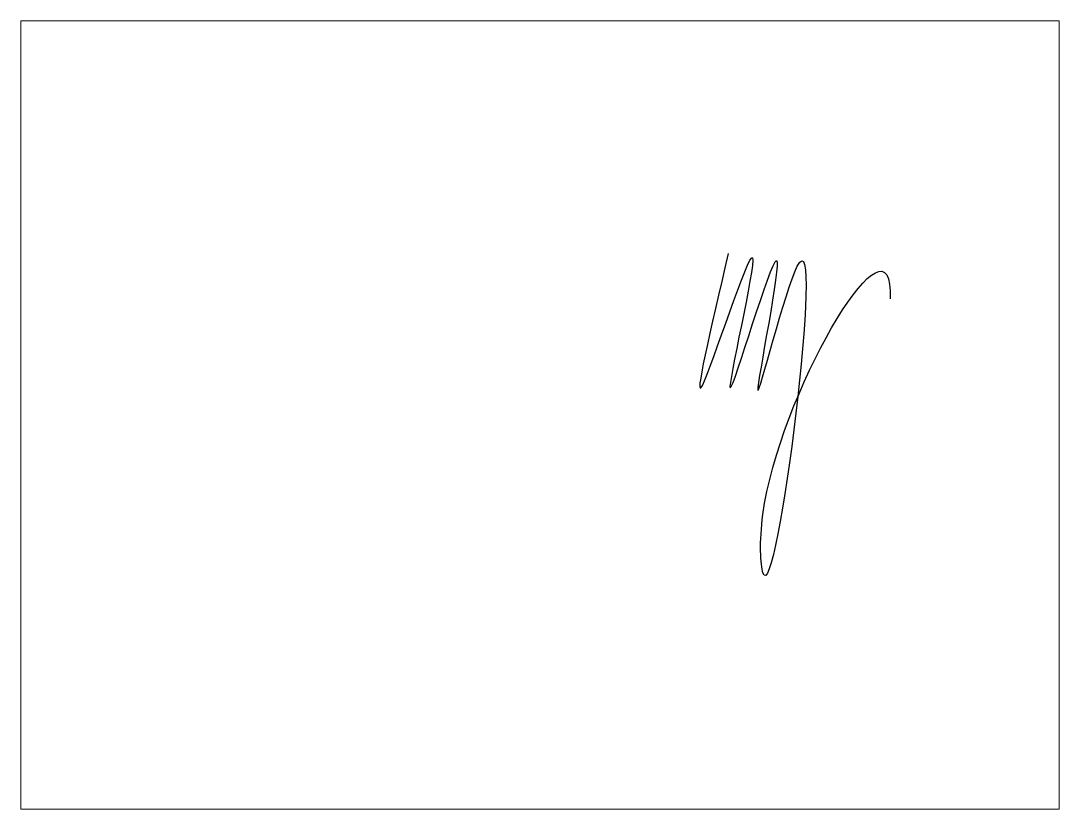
# Paper-space layout 'Лист1' of a CAD drawing. Header units: millimetres. Extents: x 26 to 231, y 20 to 176.
# The model-space entities are those that its viewports show. They can reach past a viewport. Long polylines and large blocks are cut down to what shows.
import ezdxf

# ---------------------------------------------------------------- set-up
doc = ezdxf.new("R2010")
doc.units = ezdxf.units.MM

msp = doc.modelspace()

# ---------------------------------------------------------------- linework, layer by layer
at = {"color": 5}
msp.add_spline([(-7687.4, 6202), (-7771.6, 5772.9), (-7607.9, 6188.3), (-7680.8, 5765.4), (-7530.5, 6179.6), (-7591.2, 5758), (-7462.7, 6160.8), (-7574.6, 5164), (-7574.6, 5353.2), (-7160.6, 6081.1), (-7160.6, 6054.8)], degree=3, dxfattribs=at)

psp = doc.layouts.new('Лист1')

# ---------------------------------------------------------------- viewports
at = {"layer": '0'}
psp.add_viewport(center=(128.5, 97.5), size=(205.6, 156), view_center_point=(-8300.08, 5677.01), view_height=2564.6064, dxfattribs=at)

doc.saveas('drawing.dxf')
